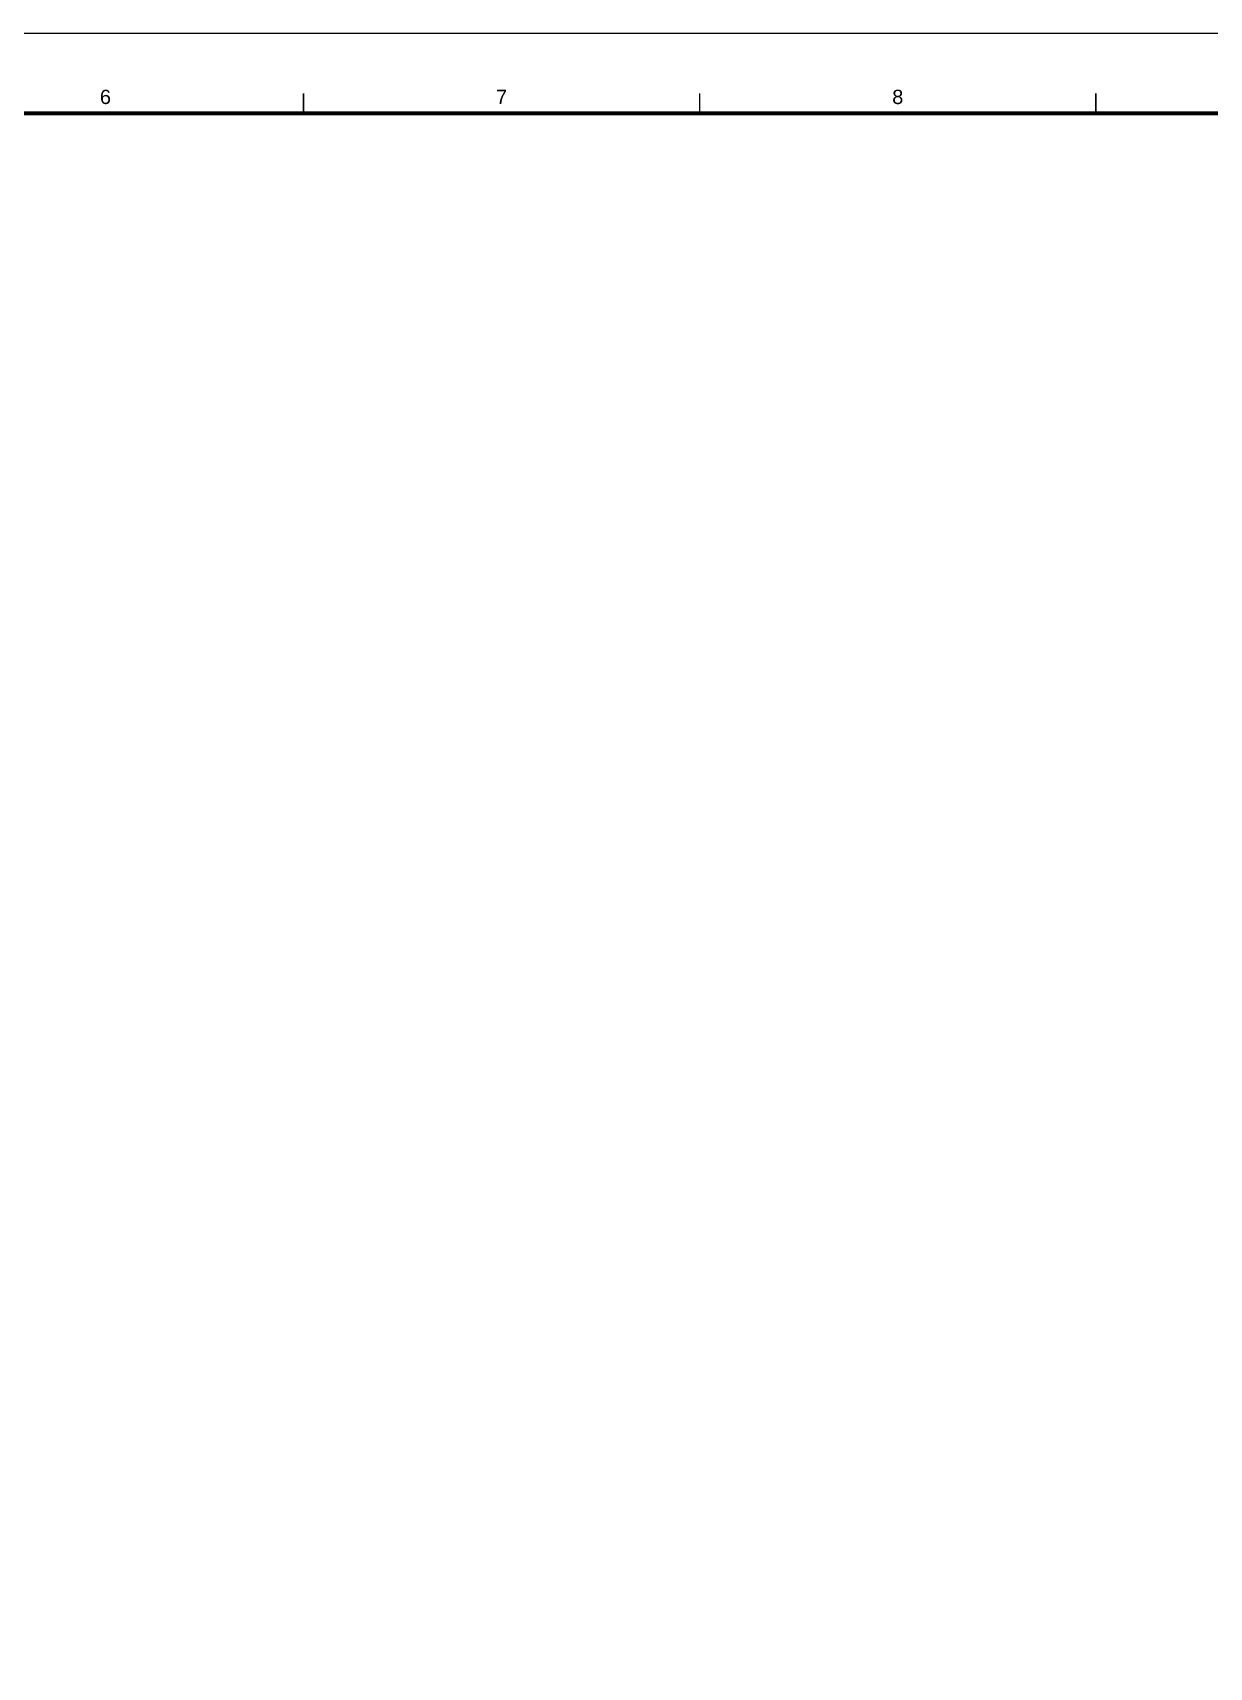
# Paper-space layout 'A2' of a CAD drawing. Header units: inches, sheet in millimetres. Extents: x 0 to 594, y 0 to 420.
# Drawn here: x 297 to 445.5, y 213.7 to 420 of the extents above; entities that cross this region are included whole.
import ezdxf
from ezdxf.enums import TextEntityAlignment as Align

# ---------------------------------------------------------------- set-up
doc = ezdxf.new("R2010")
doc.units = ezdxf.units.IN
doc.header["$MEASUREMENT"] = 0
doc.layers.add('G-ANNO-NPLT', color=210, linetype='Continuous', plot=False)
doc.layers.add('G-ANNO-TEXT', color=3, linetype='Continuous')
doc.layers.add('G-ANNO-TTLB', color=3, linetype='Continuous')
doc.styles.add('ARIAL', font='arial.ttf')

psp = doc.layouts.new('A2')

# ---------------------------------------------------------------- linework, layer by layer
at = {"layer": 'G-ANNO-NPLT', "const_width": 0.18}
psp.add_lwpolyline([(593.87, 419.9), (0.18, 419.9)], dxfattribs=at)
at = {"layer": 'G-ANNO-TTLB', "const_width": 0.18, "flags": 128}
for points in [[(331.18, 412.32), (331.18, 409.82)], [(381.18, 412.32), (381.18, 409.82)], [(431.18, 412.32), (431.18, 409.82)]]:
    psp.add_lwpolyline(points, dxfattribs=at)
at = {"layer": 'G-ANNO-TTLB', "const_width": 0.5, "flags": 128}
psp.add_lwpolyline([(25.18, 409.82), (25.18, 9.8), (581.18, 9.8), (581.18, 409.82)], close=True, dxfattribs=at)

# ---------------------------------------------------------------- texts
at = {"layer": 'G-ANNO-TEXT', "style": 'ARIAL'}
for s, p in [('6', (306.18, 411.89)), ('7', (356.18, 411.89)), ('8', (406.18, 411.89))]:
    psp.add_text(s, height=1.8, dxfattribs=at).set_placement(p, align=Align.MIDDLE_CENTER)

doc.saveas('drawing.dxf')
